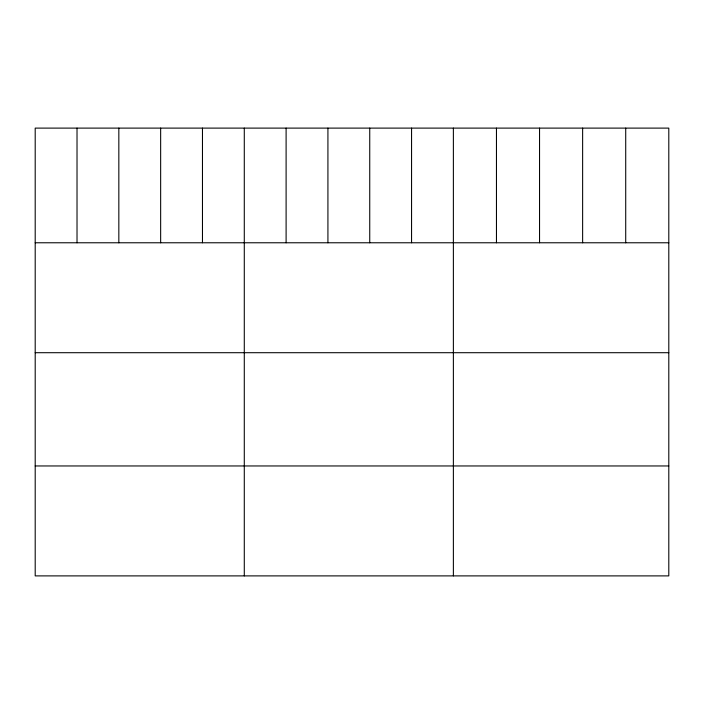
<?xml version="1.0" encoding="UTF-8"?>
<svg xmlns="http://www.w3.org/2000/svg" width="704" height="704" viewBox="0 0 704 704"><rect width="100%" height="100%" fill="white"/><g stroke="black" fill="none" stroke-linecap="round" stroke-linejoin="round"><path stroke-width="1.06" d="M668.8 242.774L668.8 575.89L35.2 575.89L35.2 128.11L668.8 128.11L668.8 242.774L35.2 242.774M35.2 352.704L668.8 352.704M35.2 465.96L668.8 465.96M625.715 128.11L625.715 242.774M582.63 128.11L582.63 242.774M539.546 128.11L539.546 242.774M496.461 128.11L496.461 242.774M453.376 128.11L453.376 575.89M411.558 128.11L411.558 242.774M369.741 128.11L369.741 242.774M327.923 128.11L327.923 242.774M286.106 128.11L286.106 242.774M244.288 128.11L244.288 575.89M202.47 128.11L202.47 242.774M160.653 128.11L160.653 242.774M118.835 128.11L118.835 242.774M77.018 128.11L77.018 242.774"/></g></svg>
